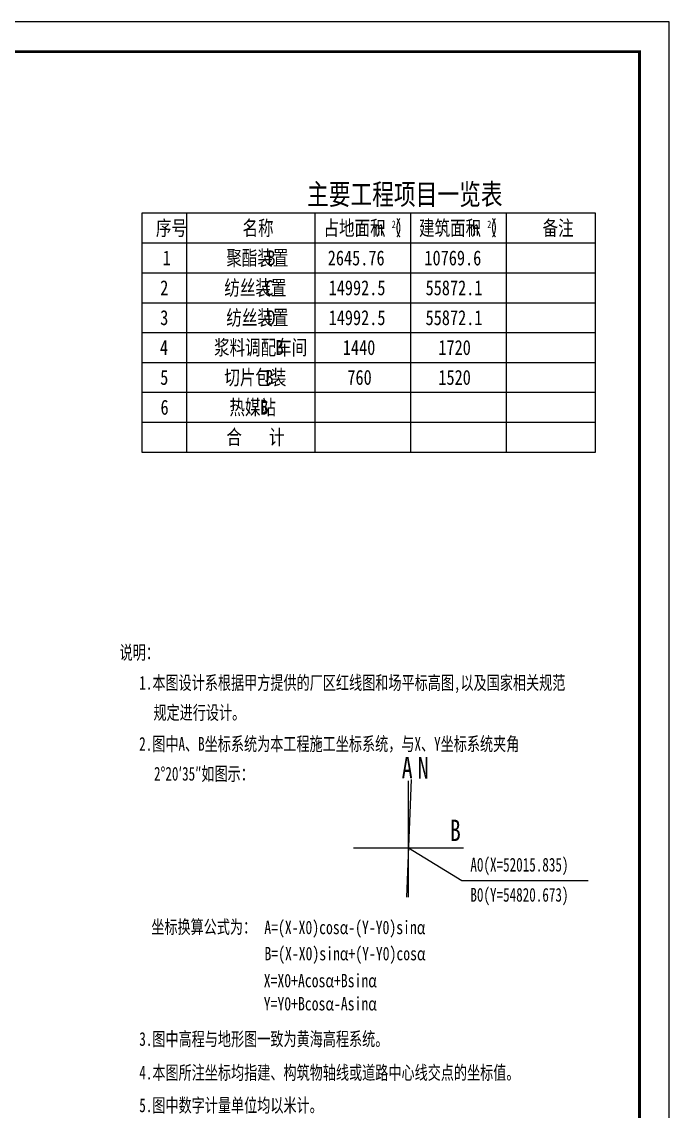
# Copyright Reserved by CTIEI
# Model space of a CAD drawing. Header units: metres. Extents: x -170 to 1091, y -90 to 504.
# Drawn here: x 874.1 to 1090.9, y 139.3 to 504.1 of the extents above; entities that cross this region are included whole.
import ezdxf
from ezdxf.enums import TextEntityAlignment as Align

# ---------------------------------------------------------------- set-up
doc = ezdxf.new("R2010")
doc.units = ezdxf.units.M
doc.linetypes.add('DASHDOT', pattern=[25.4, 12.7, -6.35, 0, -6.35])
for name, color, linetype in [('PUB_TAB', 7, 'CONTINUOUS'), ('PUB_TEXT', 7, 'CONTINUOUS'), ('PUB_TITLE', 4, 'CONTINUOUS')]:
    doc.layers.add(name, color=color, linetype=linetype)
doc.styles.add('-宋体', font='txt')
doc.styles.add('HT', font='txt', dxfattribs={"width": 0.8})
doc.styles.add('宋体', font='txt')

msp = doc.modelspace()

# ---------------------------------------------------------------- linework, layer by layer
at = {"linetype": 'Continuous'}
for p, q in [((1004.51, 250.36), (1002.9, 210.97)), ((1003.58, 210.97), (1003.58, 249.97)), ((985.16, 227.52), (1022, 227.52))]:
    msp.add_line(p, q, dxfattribs=at)
for p, q in [((1003.58, 227.52), (1021.42, 216.56)), ((1021.42, 216.56), (1063.78, 216.56))]:
    msp.add_line(p, q)
at = {"layer": 'PUB_TAB'}
msp.add_lwpolyline([(914.26, 360.01), (1066.26, 360.01), (1066.26, 440.01), (914.26, 440.01)], close=True, dxfattribs=at)
for points in [[(929.26, 440.01), (929.26, 360.01)], [(972.26, 440.01), (972.26, 360.01)], [(1004.26, 440.01), (1004.26, 360.01)], [(1036.26, 440.01), (1036.26, 360.01)], [(914.26, 430.01), (1066.26, 430.01)], [(914.26, 420.01), (1066.26, 420.01)], [(914.26, 410.01), (1066.26, 410.01)], [(914.26, 400.01), (1066.26, 400.01)], [(914.26, 390.01), (1066.26, 390.01)], [(914.26, 380.01), (1066.26, 380.01)], [(914.26, 370.01), (1066.26, 370.01)]]:
    msp.add_lwpolyline(points, dxfattribs=at)
at = {"layer": 'PUB_TITLE', "linetype": 'Continuous'}
msp.add_lwpolyline([(-170.08, -89.94), (1090.92, -89.94), (1090.92, 504.06), (-170.08, 504.06)], close=True, dxfattribs=at)
at = {"layer": 'PUB_TITLE', "linetype": 'Continuous', "const_width": 1}
msp.add_lwpolyline([(-145.08, -79.94), (1080.92, -79.94), (1080.92, 494.06), (-145.08, 494.06)], close=True, dxfattribs=at)

# ---------------------------------------------------------------- texts
at = {"layer": 'PUB_TAB', "style": 'HT', "width": 0.8}
for s, height, p in [('主要工程项目一览表', 7, (969.59, 442.81)), ('序号', 5, (919, 432.51)), ('名称', 5, (948, 432.51)), ('占地面积（', 5, (975.11, 432.51)), ('）', 5, (999.31, 432.51)), ('建筑面积（', 5, (1007.11, 432.51)), ('）', 5, (1031.31, 432.51)), ('备注', 5, (1048.5, 432.51)), ('m', 5, (992.26, 432.51)), ('2', 2.5, (997.97, 435.01)), ('m', 5, (1024.26, 432.51)), ('2', 2.5, (1029.97, 435.01)), ('1', 5, (921.28, 422.51)), ('聚酯装置', 5, (942.57, 422.51)), ('B', 5, (956.28, 422.51)), ('2645.76', 5, (976.54, 422.51)), ('10769.6', 5, (1008.92, 422.51)), ('2', 5, (920.42, 412.51)), ('纺丝装置', 5, (941.9, 412.51)), ('C', 5, (955.61, 412.51)), ('14992.5', 5, (976.83, 412.51)), ('55872.1', 5, (1009.31, 412.51)), ('3', 5, (920.42, 402.51)), ('纺丝装置', 5, (942.57, 402.51)), ('D', 5, (956.28, 402.51)), ('14992.5', 5, (976.83, 402.51)), ('55872.1', 5, (1009.31, 402.51)), ('浆料调配车间', 5, (938.47, 392.51)), ('4', 5, (920.33, 392.51)), ('B', 5, (959.04, 392.51)), ('1440', 5, (981.59, 392.51)), ('1720', 5, (1013.59, 392.51)), ('5', 5, (920.42, 382.51)), ('切片包装', 5, (941.9, 382.51)), ('B', 5, (955.61, 382.51)), ('760', 5, (983.11, 382.51)), ('1520', 5, (1013.59, 382.51)), ('6', 5, (920.52, 372.51)), ('热媒站', 5, (943.61, 372.51)), ('B', 5, (953.9, 372.51)), ('合', 5, (942.57, 362.51)), ('计', 5, (956.85, 362.51))]:
    msp.add_text(s, height=height, dxfattribs=at).set_placement(p)
at = {"layer": 'PUB_TEXT', "style": '宋体', "width": 0.7}
msp.add_text('说明：', height=4.6, dxfattribs=at).set_placement((913.41, 290.61), align=Align.CENTER)
for s, p in [('1.本图设计系根据甲方提供的厂区红线图和场平标高图,以及国家相关规范', (913.41, 282.77)), ('规定进行设计。', (918.16, 272.77)), ('2.图中A、B坐标系统为本工程施工坐标系统，与X、Y坐标系统夹角', (913.38, 262.3)), ('2°20′35″如图示：', (918.34, 252.3)), ('A0(X=52015.835)', (1024.32, 221.85)), ('B0(Y=54820.673)', (1024.32, 211.77)), ('3.图中高程与地形图一致为黄海高程系统。', (913.41, 163.49)), ('4.本图所注坐标均指建、构筑物轴线或道路中心线交点的坐标值。', (913.41, 152.24)), ('5.图中数字计量单位均以米计。', (913.41, 141.3))]:
    msp.add_text(s, height=4.6, dxfattribs=at).set_placement(p, align=Align.MIDDLE_LEFT)
at = {"layer": 'PUB_TEXT', "width": 0.75}
for s, p in [('A', (1001.31, 250.75)), ('N', (1006.69, 250.66)), ('B', (1017.43, 229.74))]:
    msp.add_text(s, height=7.2, dxfattribs=at).set_placement(p)
at = {"layer": 'PUB_TEXT', "color": 0, "linetype": 'DASHDOT', "extrusion": (0, 0, -1), "style": '-宋体', "text_generation_flag": 2, "width": 0.75}
for s, p in [('  坐标换算公式为：', (-912.86, 198.78)), ('A=(X-X0)cosα-(Y-Y0)sinα', (-955.29, 198.6)), ('B=(X-X0)sinα+(Y-Y0)cosα', (-955.34, 189.83)), (' X=X0+Acosα+Bsinα', (-952.8, 180.8)), (' Y=Y0+Bcosα-Asinα', (-952.8, 173.05))]:
    msp.add_text(s, height=4.5, dxfattribs=at).set_placement(p)

doc.saveas('drawing.dxf')
